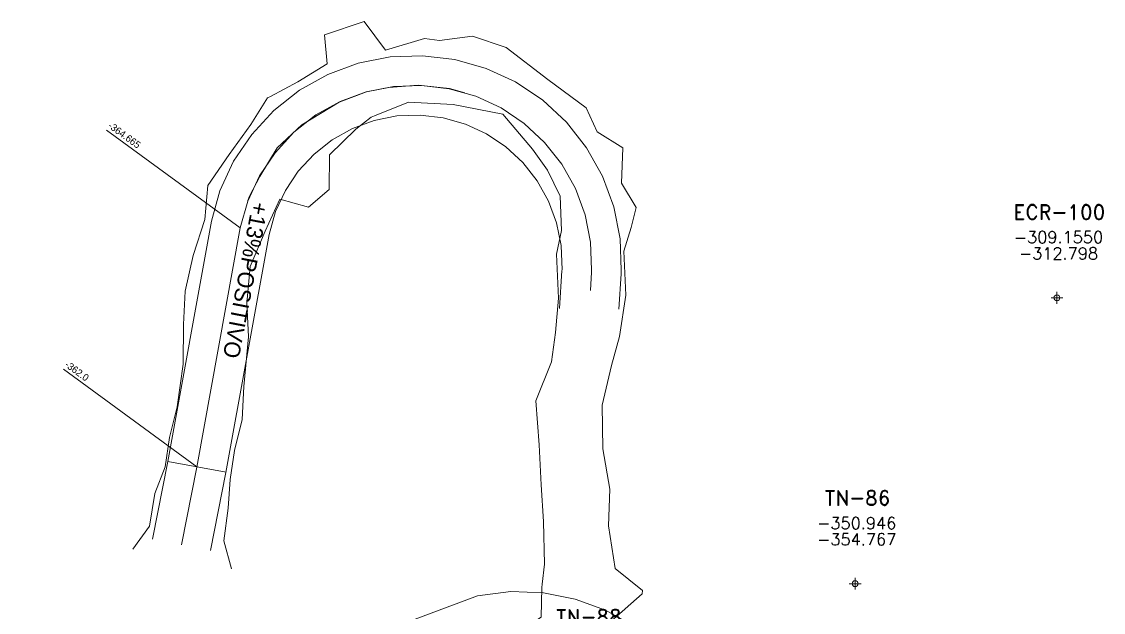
# Model space of a CAD drawing. Extents: x 0 to 99091, y -1812 to 13278.
# Drawn here: x 10006.8 to 10098.2, y 10157 to 10206.9 of the extents above; entities that cross this region are included whole.
import ezdxf
from ezdxf.enums import TextEntityAlignment as Align

# ---------------------------------------------------------------- set-up
doc = ezdxf.new("R2010")
doc.units = 0
doc.header["$MEASUREMENT"] = 0
doc.header["$PDMODE"] = 34
doc.header["$PDSIZE"] = 0.5
for name, color, linetype in [('F-440-8648-FIC', 204, 'Continuous'), ('F-460-8340-EW-SCR', 5, 'Continuous'), ('proy82- 480', 7, 'Continuous')]:
    doc.layers.add(name, color=color, linetype=linetype)
doc.styles.add('ROMAND', font='ROMAND.SHX')
doc.styles.add('ROMANS', font='ROMANS.SHX', dxfattribs={"width": 2.5})

# ---------------------------------------------------------------- blocks, each defined once
blk = doc.blocks.new('F2')
at = {"lineweight": 0}
blk.add_point((0, 0), dxfattribs=at)
at = {"lineweight": 0, "style": 'ROMAND'}
for tag, height, p in [('NOMBRE', 1.25, (0.201, 6.617)), ('CIELO', 1, (0.136, 4.616)), ('PISO', 1, (0.136, 3.247))]:
    blk.add_attdef(tag, text='', height=height, dxfattribs=at).set_placement(p, align=Align.CENTER)
at = {"lineweight": 0, "style": 'ROMANS', "flags": 1}
for tag, p in [('MINA', (-0.074, -3.255)), ('LOCALIZACION', (-0.074, -4.928)), ('ESTRUCTURA', (-0.074, -6.618)), ('NIVEL', (-0.074, -8.29)), ('OBRA', (-0.074, -10.121)), ('FECHA', (-0.074, -11.793)), ('ATRAS', (-0.074, -13.483)), ('TOPOGRAFO', (2.675, -15.297))]:
    blk.add_attdef(tag, text='', height=1.25, dxfattribs=at).set_placement(p, align=Align.CENTER)

msp = doc.modelspace()

# ---------------------------------------------------------------- linework, layer by layer
at = {"color": 4, "linetype": 'Continuous', "lineweight": 0, "ltscale": 5, "flags": 128}
msp.add_lwpolyline([(10044.21265, 10200.86975), (10042.91396, 10201.24034), (10040.26999, 10201.51828), (10037.81156, 10201.33299), (10035.90971, 10200.9624), (10033.59049, 10200.08228), (10030.43626, 10198.18303), (10028.34888, 10196.23749), (10026.91098, 10193.82866), (10026.02966, 10192.16106), (10025.88169, 10191.77561)], dxfattribs=at)
at = {"layer": 'F-460-8340-EW-SCR', "linetype": 'Continuous', "lineweight": 0}
for points in [[(10022.49407, 10193.06822, -361.28395), (10024.29395, 10195.66443, -361.62716), (10026.12332, 10198.2079, -361.71195), (10027.53545, 10200.46029, -362.06252), (10027.80978, 10200.57994, -362.08306), (10030.10742, 10201.80028, -362.061), (10032.59943, 10203.32359, -362.15948), (10032.36246, 10205.78096, -362.36899), (10035.71981, 10206.89386, -362.38952), (10037.53152, 10204.49291, -362.90169), (10040.8006, 10205.48236, -363.33439)], [(10022.49407, 10193.06822, -365.42395), (10024.29395, 10195.66443, -365.22716), (10026.12332, 10198.2079, -365.71195), (10027.53545, 10200.46029, -366.36252), (10027.80978, 10200.57994, -366.38306), (10030.10742, 10201.80028, -366.561), (10032.59943, 10203.32359, -366.75948), (10032.36244, 10205.78093, -366.86899), (10035.71984, 10206.89386, -366.88952), (10037.53152, 10204.49291, -367.10169), (10040.8006, 10205.48236, -367.33439)], [(10040.8006, 10205.48236, -363.33439), (10042.08038, 10205.29126, -363.5608), (10044.86748, 10205.65564, -363.85898), (10047.71027, 10204.72181, -363.99679)], [(10040.8006, 10205.48236, -367.33439), (10042.08038, 10205.29126, -367.9608), (10044.86748, 10205.65564, -367.65898), (10047.71027, 10204.72181, -367.99679)], [(10047.71027, 10204.72181, -363.99679), (10051.22398, 10202.02003, -364.3775), (10054.46499, 10199.61628, -364.54873), (10055.40569, 10197.57637, -364.75815), (10057.57686, 10196.2333, -365.08661), (10057.46938, 10193.26, -364.60554), (10058.69003, 10191.18447, -365.134)], [(10047.71027, 10204.72181, -367.99679), (10051.22398, 10202.02003, -368.0775), (10054.46499, 10199.61628, -368.64873), (10055.40569, 10197.57637, -369.45815), (10057.57686, 10196.2333, -368.98661), (10057.46938, 10193.26, -369.40554), (10058.69003, 10191.18447, -369.734)], [(10031.02228, 10191.21592, -366.36252), (10032.74636, 10192.72989, -366.38306), (10032.78601, 10195.65901, -366.561), (10034.99816, 10197.82395, -366.75948), (10036.30138, 10198.82876, -366.86899), (10036.57572, 10198.94841, -366.88952), (10039.45052, 10200.0932, -367.10169), (10043.23931, 10199.89106, -367.33439)], [(10031.02233, 10191.21593, -362.06252), (10032.74646, 10192.72996, -362.08306), (10032.78601, 10195.65901, -362.061), (10034.99816, 10197.82395, -362.15948), (10036.30138, 10198.82876, -362.36899), (10036.57572, 10198.94841, -362.38952), (10039.45052, 10200.0932, -362.90169), (10043.23931, 10199.89106, -363.33439)], [(10043.23931, 10199.89106, -363.33439), (10043.23931, 10199.89106, -363.33439), (10043.23931, 10199.89106, -363.33439), (10047.42188, 10199.09017, -364.3775)], [(10043.23931, 10199.89106, -367.33439), (10043.23931, 10199.89106, -367.33439), (10043.23931, 10199.89106, -367.33439), (10047.42188, 10199.09017, -368.0775)], [(10047.42188, 10199.09017, -364.3775), (10049.95, 10196.13708, -364.54873), (10051.20754, 10194.34132, -364.75815), (10052.26977, 10192.14371, -365.08661), (10052.39219, 10189.25014, -365.01429)], [(10047.42188, 10199.09017, -368.0775), (10049.95, 10196.13708, -368.64873), (10051.20754, 10194.34132, -369.45815), (10052.26977, 10192.14371, -368.98661), (10052.39219, 10189.25014, -370.01429)], [(10020.42199, 10177.97864, -359.42831), (10020.44907, 10181.31357, -359.88541), (10020.5792, 10184.12271, -360.3884), (10021.25645, 10187.13083, -359.92386), (10022.24705, 10190.18023, -360.97013), (10022.49407, 10193.06822, -361.28395), (10022.49407, 10193.06822, -361.28395), (10022.49407, 10193.06822, -361.28395)], [(10020.42199, 10177.97864, -363.82831), (10020.44907, 10181.31357, -364.08541), (10020.5792, 10184.12271, -364.4884), (10021.25645, 10187.13083, -364.82386), (10022.24705, 10190.18023, -365.17013), (10022.49407, 10193.06822, -365.42395), (10022.49407, 10193.06822, -365.42395), (10022.49407, 10193.06822, -365.42395)], [(10025.54259, 10176.09096, -359.39186), (10025.94933, 10180.26139, -359.88541), (10025.7848, 10183.12689, -360.3884), (10026.06919, 10186.21017, -359.92386), (10027.35444, 10189.2032, -360.97013), (10028.58365, 10191.9033, -361.28395), (10031.02233, 10191.21593, -362.06252), (10031.02233, 10191.21593, -362.06252)], [(10025.54259, 10176.09096, -363.49186), (10025.94933, 10180.26139, -364.08541), (10025.7848, 10183.12689, -364.4884), (10026.06919, 10186.21017, -364.82386), (10027.35444, 10189.2032, -365.17013), (10028.58365, 10191.9033, -365.42395), (10031.02228, 10191.21592, -366.36252), (10031.02228, 10191.21592, -366.36252)], [(10058.69003, 10191.18447, -365.134), (10058.28646, 10189.51, -365.01429), (10057.67363, 10187.51751, -365.39431), (10057.83795, 10183.79036, -366.41635)], [(10058.69003, 10191.18447, -369.734), (10058.28646, 10189.51, -370.01429), (10057.67363, 10187.51751, -370.39431), (10057.83795, 10183.79036, -370.41635)], [(10052.39219, 10189.25014, -365.01429), (10051.97916, 10187.26646, -365.39431), (10052.14348, 10183.5393, -366.41635)], [(10052.39219, 10189.25014, -370.01429), (10051.97916, 10187.26646, -370.39431), (10052.14348, 10183.5393, -370.41635)], [(10052.14348, 10183.5393, -366.41635), (10051.89788, 10180.63738, -366.79678), (10051.54042, 10178.17022, -367.67126), (10050.22795, 10174.86748, -367.94456), (10050.49331, 10171.16551, -368.05079), (10050.67781, 10167.76748, -368.52408), (10050.88125, 10164.66704, -368.36444), (10050.95332, 10161.07697, -368.85969), (10050.74618, 10159.39701, -369.04633), (10050.72723, 10159.09943, -369.07927), (10050.66917, 10156.61321, -369.65375), (10048.57849, 10155.25235, -369.91844), (10048.55955, 10154.95476, -369.95138), (10050.41659, 10152.64542, -370.39292)], [(10052.14348, 10183.5393, -370.41635), (10051.89788, 10180.63738, -371.09678), (10051.54042, 10178.17022, -371.37126), (10050.22795, 10174.86748, -371.64456), (10050.49331, 10171.16551, -371.95079), (10050.67781, 10167.76748, -372.72408), (10050.88125, 10164.66704, -373.06444), (10050.95332, 10161.07697, -373.35969), (10050.74618, 10159.39701, -373.84633), (10050.72723, 10159.09943, -373.87927), (10050.66917, 10156.61321, -374.25375), (10048.57849, 10155.25235, -374.41844), (10048.55955, 10154.95476, -374.45138), (10050.41659, 10152.64542, -374.69292)], [(10057.83795, 10183.79036, -366.41635), (10057.28697, 10180.29432, -366.79678), (10056.63012, 10177.84622, -367.67126), (10055.81664, 10174.51172, -367.94456), (10055.8824, 10170.82246, -368.05079), (10056.46609, 10167.39901, -368.52408), (10056.37014, 10164.31763, -368.36444), (10056.9412, 10160.6958, -368.85969), (10059.22901, 10158.85702, -369.04633), (10059.21006, 10158.55943, -369.07927), (10056.55725, 10156.23839, -369.65375), (10055.76395, 10154.79494, -369.91844), (10055.745, 10154.49735, -369.95138), (10055.58654, 10153.23854, -371.14412)], [(10057.83795, 10183.79036, -370.41635), (10057.28697, 10180.29432, -371.09678), (10056.63012, 10177.84622, -371.37126), (10055.81664, 10174.51172, -371.64456), (10055.8824, 10170.82246, -371.95079), (10056.46609, 10167.39901, -372.72408), (10056.37014, 10164.31763, -373.06444), (10056.9412, 10160.6958, -373.35969), (10059.22901, 10158.85702, -373.84633), (10059.21006, 10158.55943, -373.87927), (10056.55725, 10156.23839, -374.25375), (10055.76395, 10154.79494, -374.41844), (10055.745, 10154.49735, -374.45138), (10055.58654, 10153.23854, -375.04412)], [(10020.42199, 10177.97864, -359.42831), (10019.89901, 10174.37722, -359.3866), (10019.27658, 10171.76457, -358.89224), (10018.88914, 10169.30782, -358.11969), (10018.03075, 10167.04625, -357.65804), (10017.58505, 10164.29704, -357.55278), (10016.17706, 10162.34767, -357.51293)], [(10020.42199, 10177.97864, -363.82831), (10019.89901, 10174.37722, -363.2866), (10019.27658, 10171.76457, -362.89224), (10018.88914, 10169.30782, -362.41969), (10018.03075, 10167.04625, -362.05804), (10017.58505, 10164.29704, -361.95278), (10016.17706, 10162.34767, -362.01293)], [(10025.54259, 10176.09096, -359.39186), (10025.3911, 10173.28314, -359.3866), (10024.76867, 10170.67049, -358.89224), (10024.38122, 10168.21374, -358.11969), (10024.20935, 10165.81541, -357.65804), (10023.86171, 10163.04666, -357.55278), (10024.51326, 10160.68701, -357.51293)], [(10025.54259, 10176.09096, -363.49186), (10025.3911, 10173.28314, -363.2866), (10024.76867, 10170.67049, -362.89224), (10024.38122, 10168.21374, -362.41969), (10024.20935, 10165.81541, -362.05804), (10023.86171, 10163.04666, -361.95278), (10024.51326, 10160.68701, -362.01293)]]:
    msp.add_polyline3d(points, dxfattribs=at)
at = {"layer": 'proy82- 480', "color": 3, "linetype": 'Continuous', "lineweight": 0, "flags": 128}
for points in [[(10057.23497, 10182.61125), (10057.42557, 10185.59086), (10057.44266, 10185.89845), (10057.34058, 10188.5638), (10056.80401, 10191.25834), (10055.85926, 10193.83597), (10054.51583, 10196.24246), (10052.81344, 10198.3996), (10050.80593, 10200.26706), (10048.51284, 10201.79968), (10046.01613, 10202.94303), (10043.38212, 10203.68895), (10040.6513, 10204.01571), (10037.91144, 10203.91078), (10035.21166, 10203.38485), (10032.6316, 10202.42754), (10030.23916, 10201.09711), (10028.07755, 10199.39119), (10026.21294, 10197.37509), (10024.68426, 10195.09957), (10023.52829, 10192.6008), (10022.80165, 10190.03487), (10019.12399, 10169.74743), (10017.81826, 10163.19885)], [(10052.22843, 10182.66871), (10052.43443, 10185.88914), (10052.43734, 10185.94155), (10052.35942, 10187.9762), (10051.97599, 10189.90166), (10051.30074, 10191.74403), (10050.34417, 10193.45754), (10049.12656, 10195.0004), (10047.69407, 10196.33294), (10046.06716, 10197.42032), (10044.28387, 10198.23697), (10042.39788, 10198.77105), (10040.4487, 10199.00429), (10038.48856, 10198.92922), (10036.56834, 10198.55515), (10034.7284, 10197.87246), (10033.02084, 10196.92289), (10031.48245, 10195.70881), (10030.14706, 10194.26491), (10029.05574, 10192.64043), (10028.23171, 10190.8592), (10027.67835, 10188.90513), (10024.03601, 10168.81257), (10022.72174, 10162.22115)], [(10058.53307, 10155.85153), (10056.12074, 10157.19171), (10053.55028, 10158.12642), (10050.85836, 10158.65082), (10048.10254, 10158.75592), (10045.27958, 10158.40456), (10000.00008, 10141.47145)]]:
    msp.add_lwpolyline(points, dxfattribs=at)
at = {"layer": 'proy82- 480', "color": 1, "linetype": 'Continuous', "lineweight": 0, "elevation": -361.9774, "flags": 128}
for points in [[(10054.83135, 10184.19778), (10054.93, 10185.74), (10054.94, 10185.92), (10054.85, 10188.27), (10054.39, 10190.58), (10053.58, 10192.79), (10052.43, 10194.85), (10050.97, 10196.7), (10049.25, 10198.3), (10047.29, 10199.61), (10045.15, 10200.59), (10042.89, 10201.23), (10040.55, 10201.51), (10038.2, 10201.42), (10035.89, 10200.97), (10033.68, 10200.15), (10031.63, 10199.01), (10029.78, 10197.55), (10028.18, 10195.82), (10026.87, 10193.87), (10025.88, 10191.73), (10025.24, 10189.47), (10021.58, 10169.28), (10020.27, 10162.71)], [(10025.24, 10189.47), (10013.95109, 10197.72334)], [(10021.58195, 10169.29075), (10010.29304, 10177.54409)], [(10024.03991, 10168.83407), (10019.12399, 10169.74743)]]:
    msp.add_lwpolyline(points, dxfattribs=at)

# ---------------------------------------------------------------- block references
at = {"layer": 'F-440-8648-FIC', "color": 5, "linetype": 'Continuous', "lineweight": 0}
for p, values in [((10094.264, 10183.572, -309.155), {'NOMBRE': 'ECR-100', 'CIELO': '-309.1550', 'PISO': '-312.798'}), ((10077.20897, 10159.42712, -350.94583), {'NOMBRE': 'TN-86', 'CIELO': '-350.946', 'PISO': '-354.767'}), ((10054.49203, 10149.38339, -353.27523), {'NOMBRE': 'TN-88', 'CIELO': '-353.275', 'PISO': '-357.685'})]:
    msp.add_blockref('F2', p, dxfattribs=at).add_auto_attribs(values)

# ---------------------------------------------------------------- texts
at = {"color": 5, "linetype": 'Continuous', "lineweight": 0, "insert": (10027.62594, 10191.49001, -504.4422), "char_height": 1.3677719, "width": 15.707997, "attachment_point": 1, "rotation": 259.1623489}
msp.add_mtext('+13%POSITIVO', dxfattribs=at)
at = {"layer": 'proy82- 480', "color": 1, "linetype": 'Continuous', "lineweight": 0, "char_height": 0.594788, "width": 6.7241581, "attachment_point": 1, "rotation": 323.9364847}
for s, insert in [('-364.665', (10014.36163, 10198.47082)), ('-362.0', (10010.70358, 10178.29157))]:
    msp.add_mtext(s, dxfattribs=dict(at, insert=insert))

doc.saveas('drawing.dxf')
